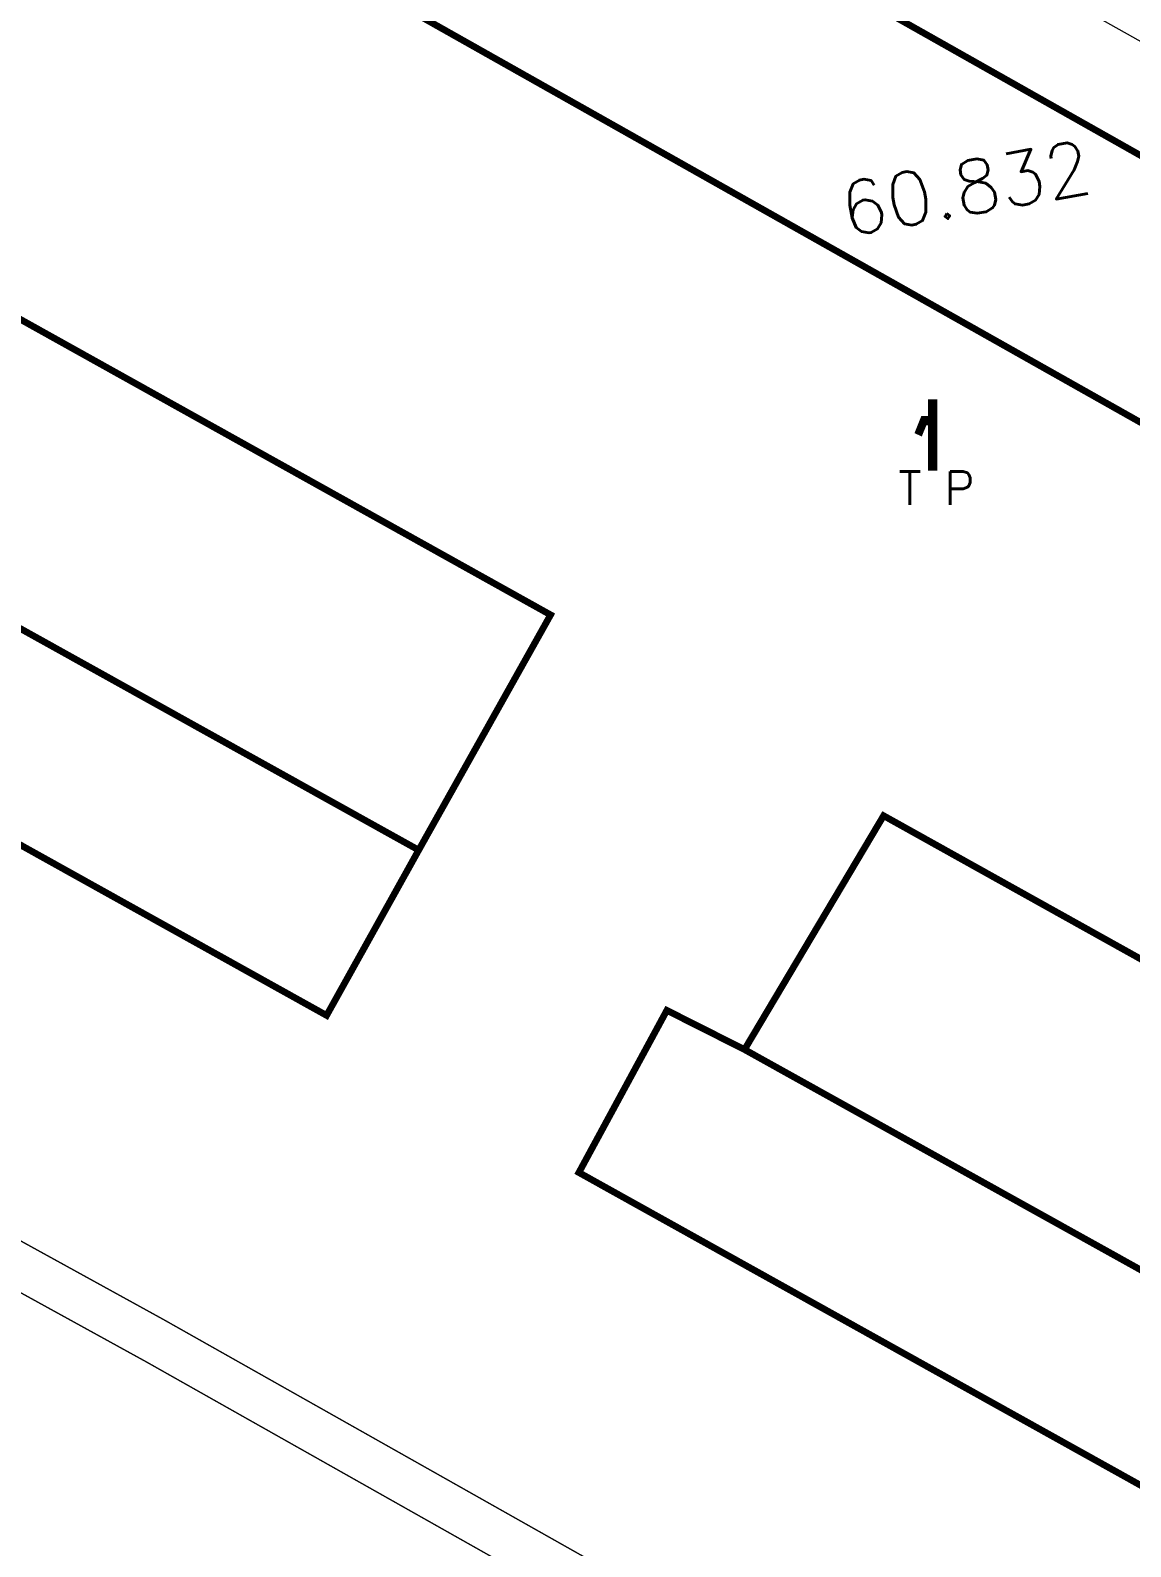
# Model space of a CAD drawing. Header units: inches. Extents: x 350994 to 353538, y 1581369 to 1583842.
# Drawn here: x 351620.67 to 351637.11, y 1583654.6 to 1583677.27 of the extents above; entities that cross this region are included whole.
import ezdxf
from ezdxf.enums import TextEntityAlignment as Align

# ---------------------------------------------------------------- set-up
doc = ezdxf.new("R2010")
doc.units = ezdxf.units.IN
doc.header["$MEASUREMENT"] = 0
for name, pattern in [('1', [0]), ('ACAD_ISO03W100', [30, 12, -18]), ('DASHDOTX2', [2, 1, -0.5, 0, -0.5])]:
    doc.linetypes.add(name, pattern=pattern)
for name, color, linetype in [('BOUNDARY', 5, 'Continuous'), ('CULVERT', 255, '1'), ('CW', 94, '1'), ('EP TF', 5, 'Continuous'), ('LEVELS', 184, 'Continuous'), ("ROAD'S", 1, '1'), ('TAP', 180, 'Continuous')]:
    doc.layers.add(name, color=color, linetype=linetype)
doc.styles.add('ROMANS', font='ROMANS.shx')
doc.styles.get("Standard").update_dxf_attribs({"font": 'arial.ttf'})
doc.linetypes.add('SILT_FENCE', pattern='A,0.5,-0.2,["EP",Standard,S=0.1,R=0,X=-0.1,Y=-0.05],-0.2', length=0.9)

msp = doc.modelspace()

# ---------------------------------------------------------------- linework, layer by layer
at = {"layer": 'BOUNDARY', "lineweight": 5, "const_width": 0.1, "elevation": 90.928}
for points in [[(351596.041, 1583686.594), (351628.444, 1583668.531), (351626.473, 1583665.015), (351593.963, 1583683.099), (351596.041, 1583686.594)], [(351633.42, 1583665.529), (351665.823, 1583647.466), (351663.852, 1583643.95), (351631.342, 1583662.034), (351633.42, 1583665.529)]]:
    msp.add_lwpolyline(points, dxfattribs=at)
at = {"layer": 'CULVERT', "color": 250, "linetype": 'DASHDOTX2', "lineweight": 5, "ltscale": 2, "const_width": 0.02}
for points, elevation in [([(351543.821, 1583701.404), (351622.658, 1583658), (351660.106, 1583636.865), (351701.075, 1583613.586)], 89.575), ([(351543.486, 1583700.814), (351622.403, 1583657.366), (351659.851, 1583636.23), (351701.736, 1583612.431)], 89.644)]:
    msp.add_lwpolyline(points, dxfattribs=dict(at, elevation=elevation))
at = {"layer": 'CW', "linetype": 'ACAD_ISO03W100', "lineweight": 5, "ltscale": 0.1, "const_width": 0.1, "elevation": 90.928}
for points in [[(351626.473, 1583665.015), (351625.097, 1583662.544), (351591.488, 1583681.261), (351592.802, 1583683.685), (351593.963, 1583683.099)], [(351663.852, 1583643.95), (351662.476, 1583641.479), (351628.867, 1583660.196), (351630.181, 1583662.62), (351631.342, 1583662.034)]]:
    msp.add_lwpolyline(points, dxfattribs=at)
at = {"layer": 'EP TF', "color": 252, "linetype": 'SILT_FENCE', "lineweight": 5, "ltscale": 6, "elevation": 89.048}
msp.add_lwpolyline([(351524.179, 1583740.095), (351563.971, 1583717.698), (351601.457, 1583697.18), (351639.522, 1583675.837), (351676.771, 1583655.057)], dxfattribs=at)
at = {"layer": "ROAD'S", "lineweight": 5, "const_width": 0.1}
for points in [[(351564.243, 1583716.63), (351712.849, 1583632.711)], [(351710.842, 1583629.915), (351563.163, 1583713.19), (351563.163, 1583713.19)]]:
    msp.add_lwpolyline(points, dxfattribs=at)
at = {"layer": 'TAP', "lineweight": 5, "const_width": 0.07}
msp.add_lwpolyline([(351634.118, 1583671.468), (351634.008, 1583671.468), (351633.926, 1583671.265), (351633.972, 1583671.244), (351634.036, 1583671.4), (351634.118, 1583671.4), (351634.118, 1583670.722), (351634.188, 1583670.722), (351634.188, 1583671.717), (351634.118, 1583671.717)], close=True, dxfattribs=at)
msp.add_lwpolyline([(351634.118, 1583671.061), (351634.188, 1583671.061)], dxfattribs=at)

# ---------------------------------------------------------------- texts
at = {"layer": 'LEVELS', "lineweight": 9, "style": 'ROMANS'}
msp.add_text('60.832', height=0.8, rotation=10.2158, dxfattribs=at).set_placement((351634.647, 1583674.908, -28.331), align=Align.MIDDLE_CENTER)
at = {"layer": 'TAP', "lineweight": 9, "style": 'ROMANS'}
msp.add_text('T P', height=0.5, dxfattribs=at).set_placement((351633.643, 1583670.176, 188.728))

doc.saveas('drawing.dxf')
